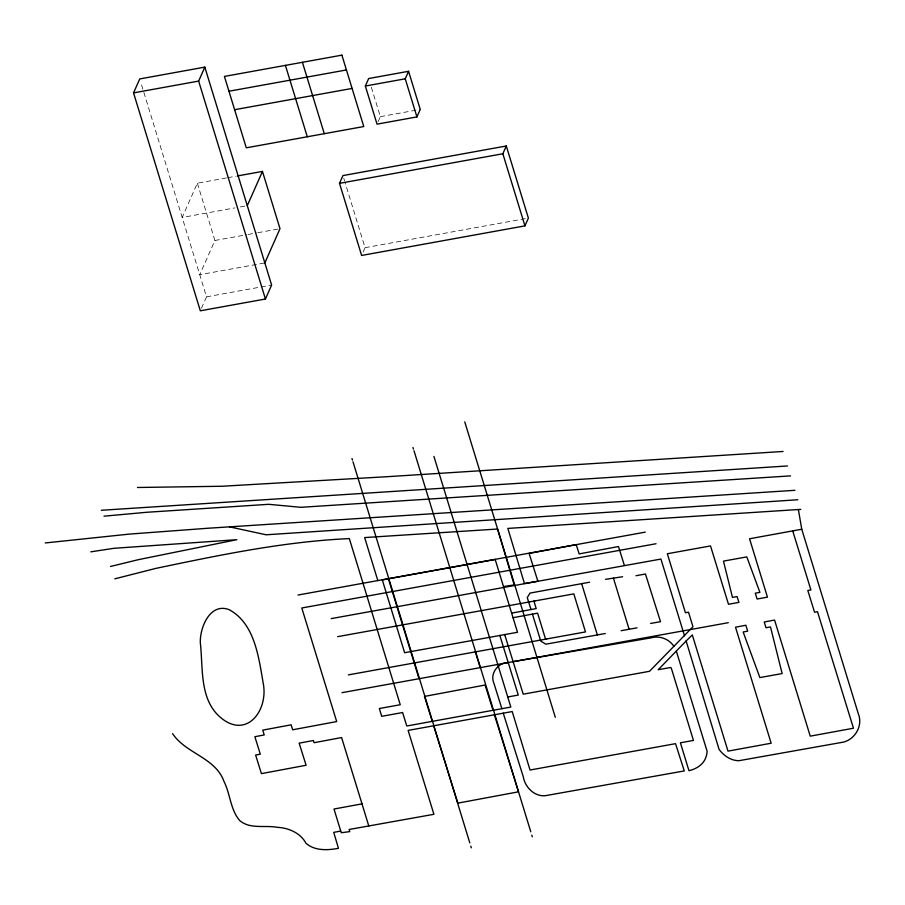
<?xml version="1.0" encoding="UTF-8"?>
<svg xmlns="http://www.w3.org/2000/svg" width="905" height="905" viewBox="0 0 905 905"><rect width="100%" height="100%" fill="white"/><g stroke="black" fill="none" stroke-linecap="round" stroke-linejoin="round"><path stroke-width="0.68" stroke-dasharray="4.53 3.39" d="M226.442 177.946L197.358 183.206L182.188 217.449L234.825 207.912M197.358 183.206L214.915 240.481L199.745 274.713L264.837 262.925M201.464 308.266L206.521 296.84L140.558 81.62M378.132 121.643L380.349 116.643L370.688 85.104M363.086 252.122L365.054 247.687L344.997 182.256M380.349 116.643L420.248 109.426M227.834 177.685L236.137 176.181M240.357 206.917L245.9 205.91M214.915 240.481L246.771 234.712M248.151 234.463L256.466 232.947M257.846 232.698L280.007 228.682M365.054 247.687L528.384 218.094M206.521 296.84L271.624 285.052M343.776 178.251L344.59 180.921"/><path stroke-width="1.36" d="M133.544 92.887L139.732 78.927L204.824 67.128L271.624 285.052L265.437 299.012L200.333 310.8L133.544 92.887L198.648 81.088L204.824 67.128M247.28 205.661L262.461 171.418L237.529 175.932M264.837 262.925L280.007 228.682L262.461 171.418M365.349 86.032L368.663 78.531L408.562 71.303L420.248 109.426L416.922 116.915L377.034 124.143L365.349 86.032L405.248 78.803L408.562 71.303M339.511 183.342L342.95 175.581L506.291 145.988L528.384 218.094L524.945 225.865L361.615 255.448L339.511 183.342L502.852 153.76L506.291 145.988M504.651 634.439L523.226 694.18L649.485 671.306L692.981 626.758L688.513 612.187L685.424 612.753L667.336 553.747L710.516 545.93L728.491 604.28L738.944 602.391L737.077 596.576L732.473 597.402L723.468 561.123L746.817 556.892L759.895 592.356L755.29 593.194L757.078 599.019L767.451 597.142L749.566 538.769L801.751 529.233L858.37 713.955C863.031 725.505 855.361 738.933 843.664 742.066L738.899 760.709C730.935 760.709 723.661 755.652 719.09 749.419L686.126 640.978L692.314 634.948L728.005 751.127L771.162 743.231L735.516 627.21L745.867 625.242L747.677 631.158L743.152 631.973L759.872 677.585L782.135 673.558L770.494 626.939L765.969 627.753L764.216 622.007L774.567 620.049L810.235 736.15L853.472 728.231L817.487 611.69L814.557 612.221L807.814 590.49L810.903 589.936L792.735 530.941M676.34 651.148L707.11 751.252A25.136 22.229 23.9 0 1 706.16 756.501C704 764.25 696.443 769.024 688.954 770.675L680.402 742.79L693.456 740.426L671.272 668.026L670.492 667.505L658.195 669.734L686.126 640.978M110.489 566.473L138.261 559.697L236.872 539.674L113.838 548.317L90.805 551.835M114.799 578.827L155.852 568.397C219.689 555.025 284 541.586 349.33 538.588L400.248 704.735L379.331 708.525L381.718 716.319L402.635 712.529L406.764 726.002L510.839 707.065L433.925 456.414M684.531 635.774L660.922 559.064L331.162 618.624M511.63 613.126L536.213 608.59L533.916 601.112L573.827 593.884L585.49 631.928L545.579 639.156L537.604 613.16L513.033 617.696M368.788 826.005L362.011 803.866L334.002 809.025L341.264 832.736L349.76 831.616L349.104 829.489L433.914 814.296L408.121 730.414L512.207 711.556L530.047 770.019L675.549 743.661L684.271 770.936L545.161 795.721C534.436 796.728 524.979 787.101 523.339 776.976L503.259 713.174M589.596 582.209L530.036 593.08L527.264 597.572L531.02 609.54M228.954 91.235L346.434 69.957M234.61 109.709L352.09 88.43M298.005 595.038L645.254 532.14M656.057 543.735L301.795 607.99L336.694 721.568L292.666 729.792L291.15 724.826L262.744 730.131L264.215 734.939L254.871 736.715L260.312 754.193L255.629 755.042L261.409 773.617L306.105 765.268L299.148 743.163L313.356 740.505L314.114 742.7L341.592 737.552L362.011 803.866M636 575.716L645.457 574.008L660.503 621.667L650.638 623.455M337.633 636.668L534.968 600.92M348.402 674.881L546.631 638.975M532.423 614.099L540.783 641.113L545.873 644.179L605.309 633.5M621.147 630.706L637.052 627.832M341.966 692.676L728.276 622.697M507.739 696.986L518.282 695.074L499.798 635.31M340.676 831.095L333.73 832.351L338.436 848.302C327.678 850.383 314.714 850.96 305.992 843.29C300.584 832.996 288.559 827.849 277.439 827.34C265.108 824.998 250.391 829.41 239.916 820.745C230.356 810.032 230.334 793.855 223.942 781.32C215.3 757.44 185.955 753.775 172.595 733.661M513.09 661.679L651.317 637.799C659.677 635.389 669.214 639.077 673.897 646.351M503.497 586.587L514.198 584.89L497.603 529.029L364.647 537.57L377.826 580.58M605.49 579.336L622.617 576.734M508.237 662.55C497.965 662.505 489.628 673.716 493.938 683.354L501.879 708.683M103.996 516.178L146.61 512.287L268.695 504.311L300.788 507.309L790.529 475.883M45.25 542.955L129.619 534.074L208.274 528.226L794.941 490.306M624.28 565.116L618.488 546.541L579.155 553.917L576.225 544.64L529.097 553.419L537.875 581.191L524.459 583.533L507.841 528.418L800.789 509.368M783.04 451.471L387.148 476.697L221.917 486.257L137.503 487.49M101.292 510.273L787.486 465.962M797.837 499.752L266.115 534.787L229.508 526.868M493.01 710.301L485.091 685.04L424.468 696.431L432.285 721.375M494.39 714.78L518.531 791.818L457.873 803.131L433.642 725.787M502.852 153.76L524.945 225.865M613.432 578.148L629.099 629.269M581.644 583.657L597.357 634.937M405.248 78.803L416.922 116.915M464.763 421.9L555.308 717.303M302.417 62.298L324.295 133.702M412.997 447.489L413.495 449.129M414.004 450.781L530.794 831.831M531.801 835.134L532.31 836.774M475.374 651.872L480.182 667.551M285.414 65.375L307.293 136.779M351.988 458.541L352.498 460.181M353.007 461.833L469.797 842.883M470.804 846.175L471.301 847.815M388.369 578.668L419.015 678.637M198.648 81.088L265.437 299.012M798.368 509.56L801.751 529.233M263.457 684.61C267.914 711.647 245.798 739.702 219.926 716.941C199.292 698.807 203.173 667.664 200.333 642.912C199.688 627.64 210.152 602.142 229.282 609.732C255.176 623.873 258.796 658.195 263.457 684.61M341.898 55.148L224.417 76.427L246.296 147.82L363.776 126.542L341.898 55.148M495.193 559.482L382.306 579.935L404.626 652.72L517.502 632.278L495.193 559.482"/></g></svg>
